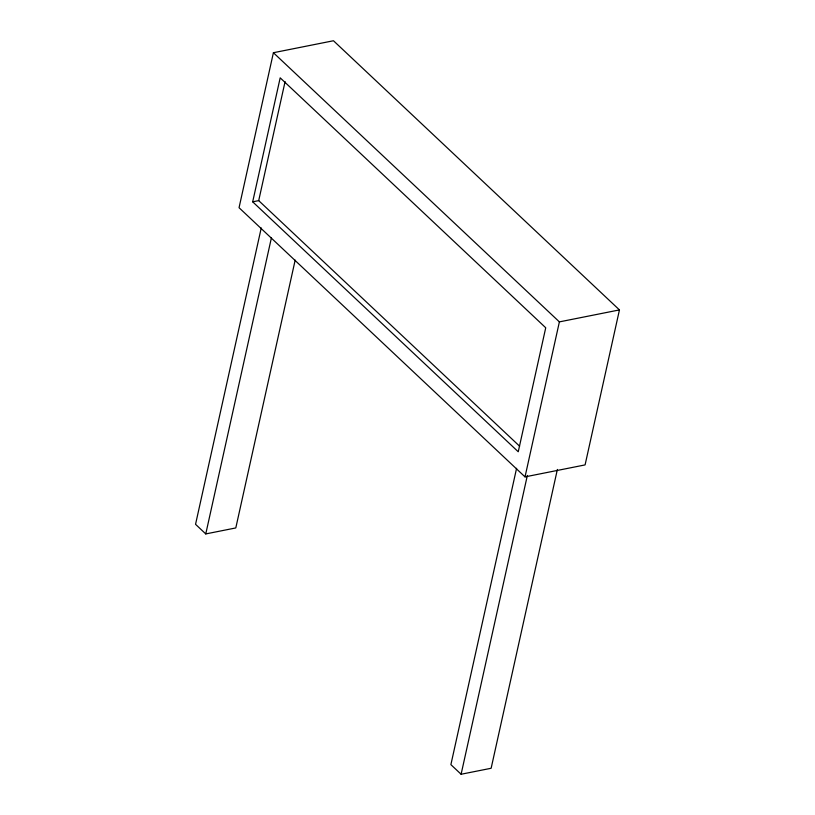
<?xml version="1.0" encoding="UTF-8"?>
<svg xmlns="http://www.w3.org/2000/svg" width="815" height="815" viewBox="0 0 815 815"><rect width="100%" height="100%" fill="white"/><g stroke="black" fill="none" stroke-linecap="round" stroke-linejoin="round"><path stroke-width="1.22" d="M273.402 52.72L239.05 207.713L525.023 476.877L585.089 464.907L619.451 309.914L333.467 40.75L273.402 52.72L559.385 321.884L619.451 309.914M252.691 201.825L280.187 77.833L545.734 327.773L518.248 451.765L252.691 201.825L258.701 200.622L519.624 446.213M258.701 200.622L285.087 81.592M261.248 227.966L195.549 524.31L205.767 533.927L235.8 527.937L295.173 260.117M205.767 533.927L271.466 237.583M516.588 468.299L450.889 764.633L461.107 774.25L491.139 768.27L557.379 469.45M525.023 476.877L559.385 321.884M461.107 774.25L527.356 475.43"/></g></svg>
